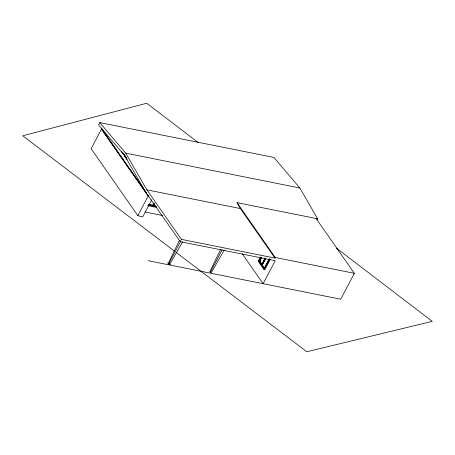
<?xml version="1.0" encoding="UTF-8"?>
<svg xmlns="http://www.w3.org/2000/svg" width="455" height="455" viewBox="0 0 455 455"><rect width="100%" height="100%" fill="white"/><g stroke="black" fill="none" stroke-linecap="round" stroke-linejoin="round"><path stroke-width="0.68" d="M170.517 264.719L168.754 264.071L168.265 263.377L179.35 240.53M220.607 249.488L209.835 271.692L210.318 272.391L211.336 272.59L224.23 250.011M180.629 241.286L168.487 264.315M210.318 272.391L222.194 249.607M317.01 219.93L317.613 218.787L299.851 187.989L273.916 157.447L99.776 122.605L98.57 124.892L124.499 155.434L145.668 192.135M148.375 195.491L148.108 195.997L101.169 128.748L101.437 128.242L146.755 193.17M151.782 199.722L142.677 216.995L137.848 215.642L148.256 195.9M148.267 204.54L152.823 205.45L153.642 203.396M154.12 202.998L152.658 205.768L156.059 206.633M152.812 205.984L154.103 203.527M148.512 204.938L152.977 205.831L153.79 204.289M155.9 206.251L153.295 205.728L154.262 203.891M242.162 253.68L263.115 283.692L275.258 260.664L180.231 241.656L181.431 239.37L146.874 189.849L125.705 153.147L99.776 122.605M260.476 257.029L258.224 261.295L264.042 269.633L264.81 269.781L270.27 259.424M269.462 259.083L264.287 268.899L258.798 261.113L260.738 257.428M261.119 257.507L259.179 261.187L261.818 264.969L261.5 264.901L265.06 258.156M265.214 258.525L261.983 264.651L259.498 261.09L261.113 258.025M259.822 260.641L261.5 257.581M262.302 264.713L259.816 261.153L261.756 257.479M269.15 259.179L264.304 268.365L261.818 264.804L265.367 258.065M265.367 258.741L261.966 265.185L263.473 267.341M262.933 264.019L265.521 259.111M264.071 268.666L269.252 258.849M264.042 269.633L269.508 259.27M181.431 239.37L274.939 258.076L275.247 257.49L236.97 202.651L317.613 218.787M316.083 218.48L354.36 273.318L340.704 299.219L148.222 260.709M182.66 241.69L169.766 264.27L169.283 263.576M101.169 128.748L101.545 128.97L91.136 148.711L137.848 215.642M125.705 153.147L299.851 187.989M146.874 189.849L240.376 208.555L274.939 258.076M148.768 204.449L152.675 205.233M155.098 205.905L153.295 205.728M148.927 204.835L153.17 205.643M148.694 205.199L156.298 206.718M147.795 205.649L156.605 207.412M145.162 212.019L162.475 215.482M275.247 257.49L354.36 273.318M259.498 261.09L259.816 261.153M258.798 261.113L259.56 261.267M261.818 264.804L264.622 268.427M167.514 262.927L168.265 263.377M174.396 251.075L22.75 135.772L146.755 103.245L198.096 142.472M176.091 252.366L306.801 351.755L432.25 321.344L336.33 248.072M124.642 155.178L125.426 156.31M122.81 152.874L126.752 158.511M259.498 261.25L261.995 264.753M123.379 153.807L126.621 158.448M121.508 151.43L127.178 159.563M102.358 130.136L108.859 139.446M109.666 140.612L139.321 183.098M140.134 184.258L180.231 241.656M236.97 202.651L240.376 208.555"/></g></svg>
